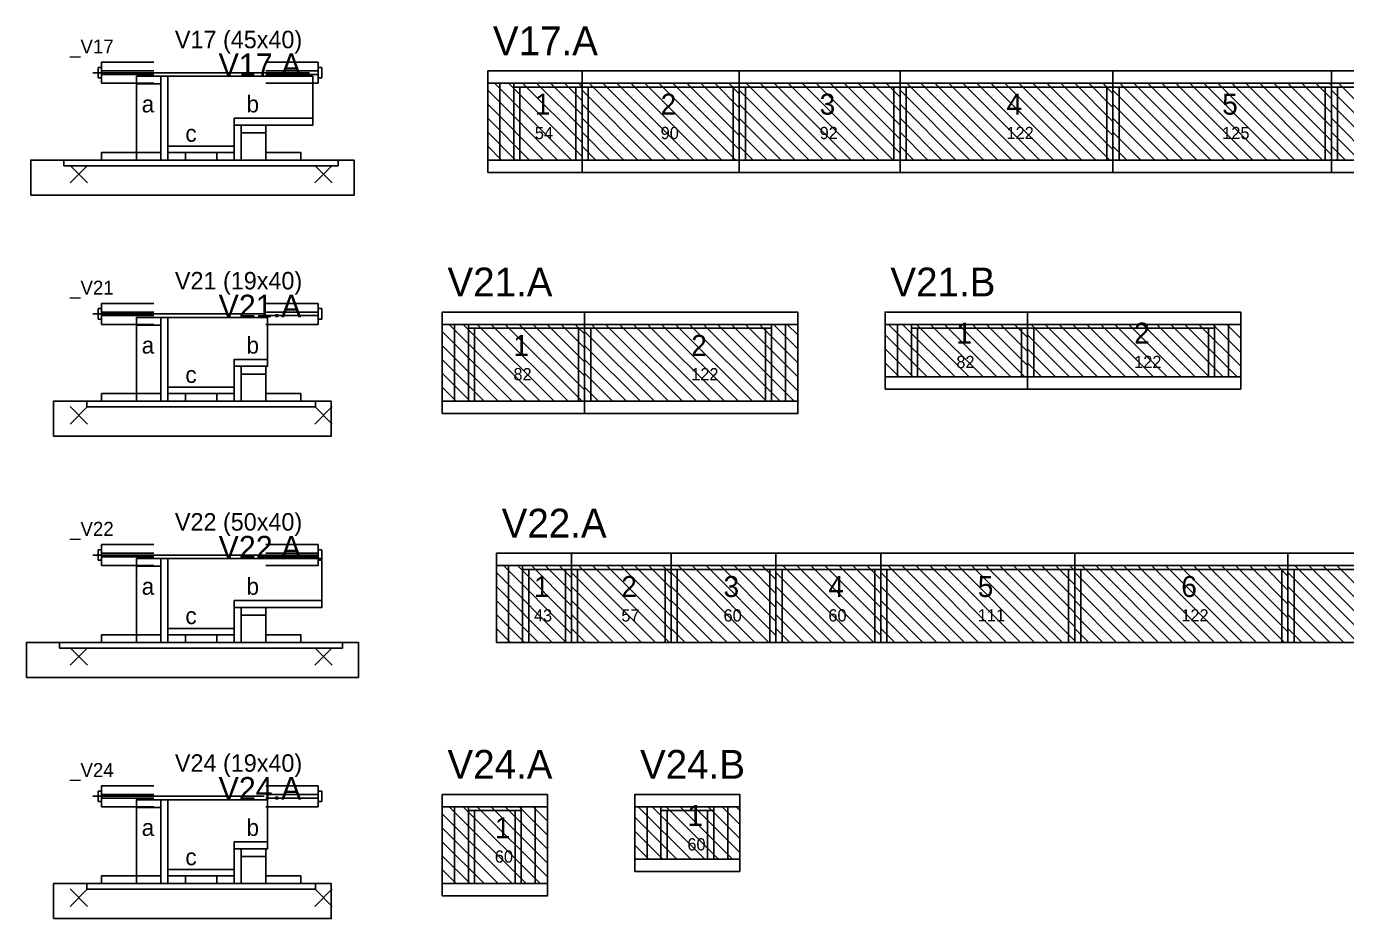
# Model space of a CAD drawing. Header units: metres. Extents: x -10 to 74425, y -2037 to 26.
# Drawn here: x 46975 to 47730, y -2008 to -1498 of the extents above; entities that cross this region are included whole.
import ezdxf

# ---------------------------------------------------------------- set-up
doc = ezdxf.new("R2010")
doc.units = ezdxf.units.M
doc.layers.add('LABELS', color=3, linetype='Continuous')
doc.layers.add('VIGAS', color=7, linetype='Continuous')

msp = doc.modelspace()

# ---------------------------------------------------------------- linework, layer by layer
at = {"layer": 'VIGAS'}
for p, q in [((47017.6, -1518), (47047.6, -1518)), ((47017.6, -1518), (47017.6, -1530)), ((47111.6, -1518), (47141.6, -1518)), ((47141.6, -1518), (47141.6, -1530)), ((47012.6, -1524), (47136.6, -1524)), ((47015.6, -1521), (47015.6, -1527)), ((47017.6, -1521), (47015.6, -1521)), ((47017.6, -1523), (47047.6, -1523)), ((47017.6, -1525), (47047.6, -1525)), ((47111.6, -1523), (47141.6, -1523)), ((47111.6, -1525), (47141.6, -1525)), ((47141.6, -1521), (47143.6, -1521)), ((47143.6, -1521), (47143.6, -1527)), ((47017.6, -1527), (47015.6, -1527)), ((47017.6, -1530), (47047.6, -1530)), ((47111.6, -1530), (47141.6, -1530)), ((47141.6, -1527), (47143.6, -1527)), ((47238.6, -1530), (47292.6, -1530)), ((47238.6, -1574), (47238.6, -1530)), ((47286.6, -1574), (47242.6, -1530)), ((47245.6, -1574), (47245.6, -1530)), ((47292.6, -1572), (47250.6, -1530)), ((47253.6, -1574), (47253.6, -1530)), ((47253.6, -1532.2), (47292.6, -1532.2)), ((47257.1, -1574), (47257.1, -1532.2)), ((47292.6, -1564), (47258.6, -1530)), ((47292.6, -1556), (47266.6, -1530)), ((47292.6, -1548), (47274.6, -1530)), ((47292.6, -1540), (47282.6, -1530)), ((47289.1, -1574), (47289.1, -1532.2)), ((47292.6, -1532), (47290.6, -1530)), ((47292.6, -1574), (47292.6, -1530)), ((47292.6, -1574), (47292.6, -1530)), ((47292.6, -1530), (47382.6, -1530)), ((47292.6, -1574), (47292.6, -1530)), ((47292.6, -1574), (47292.6, -1530)), ((47292.6, -1574), (47292.6, -1530)), ((47292.6, -1532.2), (47382.6, -1532.2)), ((47296.1, -1574), (47296.1, -1532.2)), ((47340.6, -1574), (47296.6, -1530)), ((47348.6, -1574), (47304.6, -1530)), ((47356.6, -1574), (47312.6, -1530)), ((47364.6, -1574), (47320.6, -1530)), ((47372.6, -1574), (47328.6, -1530)), ((47380.6, -1574), (47336.6, -1530)), ((47382.6, -1568), (47344.6, -1530)), ((47382.6, -1560), (47352.6, -1530)), ((47382.6, -1552), (47360.6, -1530)), ((47382.6, -1544), (47368.6, -1530)), ((47382.6, -1536), (47376.6, -1530)), ((47379.1, -1574), (47379.1, -1532.2)), ((47382.6, -1574), (47382.6, -1530)), ((47382.6, -1574), (47382.6, -1530)), ((47382.6, -1530), (47474.6, -1530)), ((47382.6, -1574), (47382.6, -1530)), ((47382.6, -1574), (47382.6, -1530)), ((47382.6, -1574), (47382.6, -1530)), ((47382.6, -1532.2), (47474.6, -1532.2)), ((47386.1, -1574), (47386.1, -1532.2)), ((47430.6, -1574), (47386.6, -1530)), ((47438.6, -1574), (47394.6, -1530)), ((47446.6, -1574), (47402.6, -1530)), ((47454.6, -1574), (47410.6, -1530)), ((47462.6, -1574), (47418.6, -1530)), ((47470.6, -1574), (47426.6, -1530)), ((47474.6, -1570), (47434.6, -1530)), ((47474.6, -1562), (47442.6, -1530)), ((47474.6, -1554), (47450.6, -1530)), ((47474.6, -1546), (47458.6, -1530)), ((47474.6, -1538), (47466.6, -1530)), ((47471.1, -1574), (47471.1, -1532.2)), ((47474.6, -1574), (47474.6, -1530)), ((47474.6, -1574), (47474.6, -1530)), ((47474.6, -1530), (47596.5, -1530)), ((47474.6, -1574), (47474.6, -1530)), ((47474.6, -1574), (47474.6, -1530)), ((47474.6, -1574), (47474.6, -1530)), ((47474.6, -1530), (47474.6, -1530)), ((47474.6, -1532.2), (47596.5, -1532.2)), ((47478.1, -1574), (47478.1, -1532.2)), ((47522.6, -1574), (47478.6, -1530)), ((47530.6, -1574), (47486.6, -1530)), ((47538.6, -1574), (47494.6, -1530)), ((47546.6, -1574), (47502.6, -1530)), ((47554.6, -1574), (47510.6, -1530)), ((47562.6, -1574), (47518.6, -1530)), ((47570.6, -1574), (47526.6, -1530)), ((47578.6, -1574), (47534.6, -1530)), ((47586.6, -1574), (47542.6, -1530)), ((47594.6, -1574), (47550.6, -1530)), ((47596.5, -1567.9), (47558.6, -1530)), ((47596.5, -1559.9), (47566.6, -1530)), ((47596.5, -1551.9), (47574.6, -1530)), ((47596.5, -1543.9), (47582.6, -1530)), ((47596.5, -1535.9), (47590.6, -1530)), ((47593, -1574), (47593, -1532.2)), ((47596.5, -1574), (47596.5, -1530)), ((47596.5, -1574), (47596.5, -1530)), ((47596.5, -1530), (47721.5, -1530)), ((47596.5, -1574), (47596.5, -1530)), ((47596.5, -1574), (47596.5, -1530)), ((47596.5, -1574), (47596.5, -1530)), ((47596.5, -1532.2), (47721.5, -1532.2)), ((47600, -1574), (47600, -1532.2)), ((47644.5, -1574), (47600.5, -1530)), ((47652.5, -1574), (47608.5, -1530)), ((47660.5, -1574), (47616.5, -1530)), ((47668.5, -1574), (47624.5, -1530)), ((47676.5, -1574), (47632.5, -1530)), ((47684.5, -1574), (47640.5, -1530)), ((47692.5, -1574), (47648.5, -1530)), ((47700.5, -1574), (47656.5, -1530)), ((47708.5, -1574), (47664.5, -1530)), ((47716.5, -1574), (47672.5, -1530)), ((47721.5, -1571), (47680.5, -1530)), ((47721.5, -1563), (47688.5, -1530)), ((47721.5, -1555), (47696.5, -1530)), ((47721.5, -1547), (47704.5, -1530)), ((47721.5, -1539), (47712.5, -1530)), ((47718, -1574), (47718, -1532.2)), ((47721.5, -1531), (47720.5, -1530)), ((47721.5, -1574), (47721.5, -1530)), ((47721.5, -1574), (47721.5, -1530)), ((47721.5, -1530), (47894.5, -1530)), ((47721.5, -1574), (47721.5, -1530)), ((47721.5, -1574), (47721.5, -1530)), ((47721.5, -1574), (47721.5, -1530)), ((47721.5, -1532.2), (47879.5, -1532.2)), ((47725, -1574), (47725, -1532.2)), ((47769.5, -1574), (47725.5, -1530)), ((47278.6, -1574), (47238.6, -1534)), ((47332.6, -1574), (47292.6, -1534)), ((47422.6, -1574), (47382.6, -1534)), ((47514.6, -1574), (47474.6, -1534)), ((47636.5, -1574), (47596.5, -1534)), ((47761.5, -1574), (47721.5, -1534)), ((47270.6, -1574), (47238.6, -1542)), ((47324.6, -1574), (47292.6, -1542)), ((47414.6, -1574), (47382.6, -1542)), ((47506.6, -1574), (47474.6, -1542)), ((47628.5, -1574), (47596.5, -1542)), ((47753.5, -1574), (47721.5, -1542)), ((47262.6, -1574), (47238.6, -1550)), ((47316.6, -1574), (47292.6, -1550)), ((47406.6, -1574), (47382.6, -1550)), ((47498.6, -1574), (47474.6, -1550)), ((47620.5, -1574), (47596.5, -1550)), ((47745.5, -1574), (47721.5, -1550)), ((47254.6, -1574), (47238.6, -1558)), ((47308.6, -1574), (47292.6, -1558)), ((47398.6, -1574), (47382.6, -1558)), ((47490.6, -1574), (47474.6, -1558)), ((47612.5, -1574), (47596.5, -1558)), ((47737.5, -1574), (47721.5, -1558)), ((47246.6, -1574), (47238.6, -1566)), ((47300.6, -1574), (47292.6, -1566)), ((47390.6, -1574), (47382.6, -1566)), ((47482.6, -1574), (47474.6, -1566)), ((47604.5, -1574), (47596.5, -1566)), ((47729.5, -1574), (47721.5, -1566)), ((46999.6, -1587), (47009.6, -1577)), ((46999.6, -1577), (47009.6, -1587)), ((47139.6, -1587), (47149.6, -1577)), ((47139.6, -1577), (47149.6, -1587)), ((47238.6, -1574), (47292.6, -1574)), ((47238.6, -1574), (47238.6, -1574)), ((47253.6, -1574), (47257.1, -1574)), ((47289.1, -1574), (47292.6, -1574)), ((47292.6, -1574), (47382.6, -1574)), ((47292.6, -1574), (47296.1, -1574)), ((47292.6, -1574), (47292.6, -1574)), ((47379.1, -1574), (47382.6, -1574)), ((47382.6, -1574), (47474.6, -1574)), ((47382.6, -1574), (47386.1, -1574)), ((47382.6, -1574), (47382.6, -1574)), ((47471.1, -1574), (47474.6, -1574)), ((47474.6, -1574), (47596.5, -1574)), ((47474.6, -1574), (47478.1, -1574)), ((47474.6, -1574), (47474.6, -1574)), ((47593, -1574), (47596.5, -1574)), ((47596.5, -1574), (47721.5, -1574)), ((47596.5, -1574), (47600, -1574)), ((47596.5, -1574), (47596.5, -1574)), ((47718, -1574), (47721.5, -1574)), ((47721.5, -1574), (47894.5, -1574)), ((47721.5, -1574), (47725, -1574)), ((47721.5, -1574), (47721.5, -1574)), ((47012.6, -1662), (47110.6, -1662)), ((47015.6, -1659), (47015.6, -1665)), ((47017.6, -1659), (47015.6, -1659)), ((47017.6, -1656), (47047.6, -1656)), ((47017.6, -1656), (47017.6, -1668)), ((47017.6, -1661), (47047.6, -1661)), ((47111.6, -1656), (47141.6, -1656)), ((47111.6, -1661), (47141.6, -1661)), ((47141.6, -1656), (47141.6, -1668)), ((47141.6, -1659), (47143.6, -1659)), ((47143.6, -1659), (47143.6, -1665)), ((47017.6, -1665), (47015.6, -1665)), ((47017.6, -1663), (47047.6, -1663)), ((47017.6, -1668), (47047.6, -1668)), ((47111.6, -1663), (47141.6, -1663)), ((47111.6, -1668), (47141.6, -1668)), ((47141.6, -1665), (47143.6, -1665)), ((47212.6, -1668), (47294.1, -1668)), ((47212.6, -1712), (47212.6, -1668)), ((47260.6, -1712), (47216.6, -1668)), ((47219.6, -1712), (47219.6, -1668)), ((47268.6, -1712), (47224.6, -1668)), ((47227.6, -1712), (47227.6, -1668)), ((47276.6, -1712), (47232.6, -1668)), ((47284.6, -1712), (47240.6, -1668)), ((47292.6, -1712), (47248.6, -1668)), ((47294.1, -1705.5), (47256.6, -1668)), ((47294.1, -1697.5), (47264.6, -1668)), ((47294.1, -1689.5), (47272.6, -1668)), ((47294.1, -1681.5), (47280.6, -1668)), ((47294.1, -1673.5), (47288.6, -1668)), ((47294.1, -1712), (47294.1, -1668)), ((47294.1, -1712), (47294.1, -1668)), ((47294.1, -1668), (47416.1, -1668)), ((47294.1, -1712), (47294.1, -1668)), ((47294.1, -1712), (47294.1, -1668)), ((47294.1, -1712), (47294.1, -1668)), ((47342.1, -1712), (47298.1, -1668)), ((47350.1, -1712), (47306.1, -1668)), ((47358.1, -1712), (47314.1, -1668)), ((47366.1, -1712), (47322.1, -1668)), ((47374.1, -1712), (47330.1, -1668)), ((47382.1, -1712), (47338.1, -1668)), ((47390.1, -1712), (47346.1, -1668)), ((47398.1, -1712), (47354.1, -1668)), ((47406.1, -1712), (47362.1, -1668)), ((47414.1, -1712), (47370.1, -1668)), ((47416.1, -1706), (47378.1, -1668)), ((47416.1, -1698), (47386.1, -1668)), ((47416.1, -1690), (47394.1, -1668)), ((47401.1, -1712), (47401.1, -1668)), ((47416.1, -1682), (47402.1, -1668)), ((47409.1, -1712), (47409.1, -1668)), ((47416.1, -1674), (47410.1, -1668)), ((47416.1, -1712), (47416.1, -1668)), ((47466.1, -1668), (47547.6, -1668)), ((47466.1, -1698), (47466.1, -1668)), ((47498.1, -1698), (47468.1, -1668)), ((47473.1, -1698), (47473.1, -1668)), ((47506.1, -1698), (47476.1, -1668)), ((47481.1, -1698), (47481.1, -1668)), ((47514.1, -1698), (47484.1, -1668)), ((47522.1, -1698), (47492.1, -1668)), ((47530.1, -1698), (47500.1, -1668)), ((47538.1, -1698), (47508.1, -1668)), ((47546.1, -1698), (47516.1, -1668)), ((47547.6, -1691.5), (47524.1, -1668)), ((47547.6, -1683.5), (47532.1, -1668)), ((47547.6, -1675.5), (47540.1, -1668)), ((47547.6, -1698), (47547.6, -1668)), ((47547.6, -1698), (47547.6, -1668)), ((47547.6, -1668), (47669.6, -1668)), ((47547.6, -1698), (47547.6, -1668)), ((47547.6, -1698), (47547.6, -1668)), ((47547.6, -1698), (47547.6, -1668)), ((47579.6, -1698), (47549.6, -1668)), ((47587.6, -1698), (47557.6, -1668)), ((47595.6, -1698), (47565.6, -1668)), ((47603.6, -1698), (47573.6, -1668)), ((47611.6, -1698), (47581.6, -1668)), ((47619.6, -1698), (47589.6, -1668)), ((47627.6, -1698), (47597.6, -1668)), ((47635.6, -1698), (47605.6, -1668)), ((47643.6, -1698), (47613.6, -1668)), ((47651.6, -1698), (47621.6, -1668)), ((47659.6, -1698), (47629.6, -1668)), ((47667.6, -1698), (47637.6, -1668)), ((47669.6, -1692), (47645.6, -1668)), ((47669.6, -1684), (47653.6, -1668)), ((47654.6, -1698), (47654.6, -1668)), ((47669.6, -1676), (47661.6, -1668)), ((47662.6, -1698), (47662.6, -1668)), ((47669.6, -1698), (47669.6, -1668)), ((47669.6, -1668), (47669.6, -1668)), ((47252.6, -1712), (47212.6, -1672)), ((47227.6, -1670.2), (47294.1, -1670.2)), ((47231.1, -1712), (47231.1, -1670.2)), ((47290.6, -1712), (47290.6, -1670.2)), ((47294.1, -1670.2), (47401.1, -1670.2)), ((47334.1, -1712), (47294.1, -1672)), ((47297.6, -1712), (47297.6, -1670.2)), ((47397.6, -1712), (47397.6, -1670.2)), ((47490.1, -1698), (47466.1, -1674)), ((47481.1, -1670.2), (47547.6, -1670.2)), ((47484.6, -1698), (47484.6, -1670.2)), ((47544.1, -1698), (47544.1, -1670.2)), ((47547.6, -1670.2), (47654.6, -1670.2)), ((47571.6, -1698), (47547.6, -1674)), ((47551.1, -1698), (47551.1, -1670.2)), ((47651.1, -1698), (47651.1, -1670.2)), ((47244.6, -1712), (47212.6, -1680)), ((47326.1, -1712), (47294.1, -1680)), ((47482.1, -1698), (47466.1, -1682)), ((47563.6, -1698), (47547.6, -1682)), ((47236.6, -1712), (47212.6, -1688)), ((47318.1, -1712), (47294.1, -1688)), ((47474.1, -1698), (47466.1, -1690)), ((47555.6, -1698), (47547.6, -1690)), ((47228.6, -1712), (47212.6, -1696)), ((47310.1, -1712), (47294.1, -1696)), ((47466.1, -1698), (47547.6, -1698)), ((47466.1, -1698), (47466.1, -1698)), ((47481.1, -1698), (47484.6, -1698)), ((47544.1, -1698), (47547.6, -1698)), ((47547.6, -1698), (47669.6, -1698)), ((47547.6, -1698), (47551.1, -1698)), ((47547.6, -1698), (47547.6, -1698)), ((47651.1, -1698), (47654.6, -1698)), ((47220.6, -1712), (47212.6, -1704)), ((47302.1, -1712), (47294.1, -1704)), ((46999.6, -1725), (47009.6, -1715)), ((46999.6, -1715), (47009.6, -1725)), ((47139.6, -1725), (47149.6, -1715)), ((47139.6, -1715), (47149.6, -1725)), ((47212.6, -1712), (47294.1, -1712)), ((47212.6, -1712), (47212.6, -1712)), ((47227.6, -1712), (47231.1, -1712)), ((47290.6, -1712), (47294.1, -1712)), ((47294.1, -1712), (47416.1, -1712)), ((47294.1, -1712), (47297.6, -1712)), ((47294.1, -1712), (47294.1, -1712)), ((47397.6, -1712), (47401.1, -1712)), ((47015.6, -1797), (47015.6, -1803)), ((47017.6, -1797), (47015.6, -1797)), ((47017.6, -1794), (47047.6, -1794)), ((47017.6, -1794), (47017.6, -1806)), ((47111.6, -1794), (47141.6, -1794)), ((47141.6, -1794), (47141.6, -1806)), ((47141.6, -1797), (47143.6, -1797)), ((47143.6, -1797), (47143.6, -1803)), ((47012.6, -1800), (47141.6, -1800)), ((47017.6, -1803), (47015.6, -1803)), ((47017.6, -1799), (47047.6, -1799)), ((47017.6, -1801), (47047.6, -1801)), ((47111.6, -1799), (47141.6, -1799)), ((47111.6, -1801), (47141.6, -1801)), ((47141.6, -1803), (47143.6, -1803)), ((47017.6, -1806), (47047.6, -1806)), ((47111.6, -1806), (47141.6, -1806)), ((47243.6, -1806), (47286.6, -1806)), ((47243.6, -1850), (47243.6, -1806)), ((47283.6, -1850), (47243.6, -1810)), ((47286.6, -1845), (47247.6, -1806)), ((47250.6, -1850), (47250.6, -1806)), ((47286.6, -1837), (47255.6, -1806)), ((47258.6, -1850), (47258.6, -1806)), ((47258.6, -1808.2), (47286.6, -1808.2)), ((47262.1, -1850), (47262.1, -1808.2)), ((47286.6, -1829), (47263.6, -1806)), ((47286.6, -1821), (47271.6, -1806)), ((47286.6, -1813), (47279.6, -1806)), ((47283.1, -1850), (47283.1, -1808.2)), ((47286.6, -1850), (47286.6, -1806)), ((47286.6, -1850), (47286.6, -1806)), ((47286.6, -1806), (47343.6, -1806)), ((47286.6, -1850), (47286.6, -1806)), ((47286.6, -1850), (47286.6, -1806)), ((47286.6, -1850), (47286.6, -1806)), ((47286.6, -1808.2), (47343.6, -1808.2)), ((47326.6, -1850), (47286.6, -1810)), ((47290.1, -1850), (47290.1, -1808.2)), ((47334.6, -1850), (47290.6, -1806)), ((47342.6, -1850), (47298.6, -1806)), ((47343.6, -1843), (47306.6, -1806)), ((47343.6, -1835), (47314.6, -1806)), ((47343.6, -1827), (47322.6, -1806)), ((47343.6, -1819), (47330.6, -1806)), ((47343.6, -1811), (47338.6, -1806)), ((47340.1, -1850), (47340.1, -1808.2)), ((47343.6, -1850), (47343.6, -1806)), ((47343.6, -1850), (47343.6, -1806)), ((47343.6, -1806), (47403.6, -1806)), ((47343.6, -1850), (47343.6, -1806)), ((47343.6, -1850), (47343.6, -1806)), ((47343.6, -1850), (47343.6, -1806)), ((47343.6, -1808.2), (47403.6, -1808.2)), ((47383.6, -1850), (47343.6, -1810)), ((47347.1, -1850), (47347.1, -1808.2)), ((47391.6, -1850), (47347.6, -1806)), ((47399.6, -1850), (47355.6, -1806)), ((47403.6, -1846), (47363.6, -1806)), ((47403.6, -1838), (47371.6, -1806)), ((47403.6, -1830), (47379.6, -1806)), ((47403.6, -1822), (47387.6, -1806)), ((47403.6, -1814), (47395.6, -1806)), ((47400.1, -1850), (47400.1, -1808.2)), ((47403.6, -1850), (47403.6, -1806)), ((47403.6, -1850), (47403.6, -1806)), ((47403.6, -1806), (47463.6, -1806)), ((47403.6, -1850), (47403.6, -1806)), ((47403.6, -1850), (47403.6, -1806)), ((47403.6, -1850), (47403.6, -1806)), ((47403.6, -1806), (47403.6, -1806)), ((47403.6, -1808.2), (47463.6, -1808.2)), ((47443.6, -1850), (47403.6, -1810)), ((47407.1, -1850), (47407.1, -1808.2)), ((47451.6, -1850), (47407.6, -1806)), ((47459.6, -1850), (47415.6, -1806)), ((47463.6, -1846), (47423.6, -1806)), ((47463.6, -1838), (47431.6, -1806)), ((47463.6, -1830), (47439.6, -1806)), ((47463.6, -1822), (47447.6, -1806)), ((47463.6, -1814), (47455.6, -1806)), ((47460.1, -1850), (47460.1, -1808.2)), ((47463.6, -1850), (47463.6, -1806)), ((47463.6, -1850), (47463.6, -1806)), ((47463.6, -1806), (47574.6, -1806)), ((47463.6, -1850), (47463.6, -1806)), ((47463.6, -1850), (47463.6, -1806)), ((47463.6, -1850), (47463.6, -1806)), ((47463.6, -1806), (47463.6, -1806)), ((47463.6, -1808.2), (47574.6, -1808.2)), ((47503.6, -1850), (47463.6, -1810)), ((47467.1, -1850), (47467.1, -1808.2)), ((47511.6, -1850), (47467.6, -1806)), ((47519.6, -1850), (47475.6, -1806)), ((47527.6, -1850), (47483.6, -1806)), ((47535.6, -1850), (47491.6, -1806)), ((47543.6, -1850), (47499.6, -1806)), ((47551.6, -1850), (47507.6, -1806)), ((47559.6, -1850), (47515.6, -1806)), ((47567.6, -1850), (47523.6, -1806)), ((47574.6, -1849), (47531.6, -1806)), ((47574.6, -1841), (47539.6, -1806)), ((47574.6, -1833), (47547.6, -1806)), ((47574.6, -1825), (47555.6, -1806)), ((47574.6, -1817), (47563.6, -1806)), ((47571.1, -1850), (47571.1, -1808.2)), ((47574.6, -1809), (47571.6, -1806)), ((47574.6, -1850), (47574.6, -1806)), ((47574.6, -1850), (47574.6, -1806)), ((47574.6, -1806), (47696.6, -1806)), ((47574.6, -1850), (47574.6, -1806)), ((47574.6, -1850), (47574.6, -1806)), ((47574.6, -1850), (47574.6, -1806)), ((47574.6, -1808.2), (47696.6, -1808.2)), ((47614.6, -1850), (47574.6, -1810)), ((47578.1, -1850), (47578.1, -1808.2)), ((47622.6, -1850), (47578.6, -1806)), ((47630.6, -1850), (47586.6, -1806)), ((47638.6, -1850), (47594.6, -1806)), ((47646.6, -1850), (47602.6, -1806)), ((47654.6, -1850), (47610.6, -1806)), ((47662.6, -1850), (47618.6, -1806)), ((47670.6, -1850), (47626.6, -1806)), ((47678.6, -1850), (47634.6, -1806)), ((47686.6, -1850), (47642.6, -1806)), ((47694.6, -1850), (47650.6, -1806)), ((47696.6, -1844), (47658.6, -1806)), ((47696.6, -1836), (47666.6, -1806)), ((47696.6, -1828), (47674.6, -1806)), ((47696.6, -1820), (47682.6, -1806)), ((47696.6, -1812), (47690.6, -1806)), ((47693.1, -1850), (47693.1, -1808.2)), ((47696.6, -1850), (47696.6, -1806)), ((47696.6, -1850), (47696.6, -1806)), ((47696.6, -1806), (47818.9, -1806)), ((47696.6, -1850), (47696.6, -1806)), ((47696.6, -1850), (47696.6, -1806)), ((47696.6, -1850), (47696.6, -1806)), ((47696.6, -1808.2), (47818.9, -1808.2)), ((47736.6, -1850), (47696.6, -1810)), ((47700.1, -1850), (47700.1, -1808.2)), ((47744.6, -1850), (47700.6, -1806)), ((47752.6, -1850), (47708.6, -1806)), ((47760.6, -1850), (47716.6, -1806)), ((47768.6, -1850), (47724.6, -1806)), ((47275.6, -1850), (47243.6, -1818)), ((47318.6, -1850), (47286.6, -1818)), ((47375.6, -1850), (47343.6, -1818)), ((47435.6, -1850), (47403.6, -1818)), ((47495.6, -1850), (47463.6, -1818)), ((47606.6, -1850), (47574.6, -1818)), ((47728.6, -1850), (47696.6, -1818)), ((47267.6, -1850), (47243.6, -1826)), ((47310.6, -1850), (47286.6, -1826)), ((47367.6, -1850), (47343.6, -1826)), ((47427.6, -1850), (47403.6, -1826)), ((47487.6, -1850), (47463.6, -1826)), ((47598.6, -1850), (47574.6, -1826)), ((47720.6, -1850), (47696.6, -1826)), ((47259.6, -1850), (47243.6, -1834)), ((47302.6, -1850), (47286.6, -1834)), ((47359.6, -1850), (47343.6, -1834)), ((47419.6, -1850), (47403.6, -1834)), ((47479.6, -1850), (47463.6, -1834)), ((47590.6, -1850), (47574.6, -1834)), ((47712.6, -1850), (47696.6, -1834)), ((47251.6, -1850), (47243.6, -1842)), ((47294.6, -1850), (47286.6, -1842)), ((47351.6, -1850), (47343.6, -1842)), ((47411.6, -1850), (47403.6, -1842)), ((47471.6, -1850), (47463.6, -1842)), ((47582.6, -1850), (47574.6, -1842)), ((47704.6, -1850), (47696.6, -1842)), ((47243.6, -1850), (47286.6, -1850)), ((47243.6, -1850), (47243.6, -1850)), ((47258.6, -1850), (47262.1, -1850)), ((47283.1, -1850), (47286.6, -1850)), ((47286.6, -1850), (47343.6, -1850)), ((47286.6, -1850), (47290.1, -1850)), ((47286.6, -1850), (47286.6, -1850)), ((47340.1, -1850), (47343.6, -1850)), ((47343.6, -1850), (47403.6, -1850)), ((47343.6, -1850), (47347.1, -1850)), ((47343.6, -1850), (47343.6, -1850)), ((47400.1, -1850), (47403.6, -1850)), ((47403.6, -1850), (47463.6, -1850)), ((47403.6, -1850), (47407.1, -1850)), ((47403.6, -1850), (47403.6, -1850)), ((47460.1, -1850), (47463.6, -1850)), ((47463.6, -1850), (47574.6, -1850)), ((47463.6, -1850), (47467.1, -1850)), ((47463.6, -1850), (47463.6, -1850)), ((47571.1, -1850), (47574.6, -1850)), ((47574.6, -1850), (47696.6, -1850)), ((47574.6, -1850), (47578.1, -1850)), ((47574.6, -1850), (47574.6, -1850)), ((47693.1, -1850), (47696.6, -1850)), ((47696.6, -1850), (47818.9, -1850)), ((47696.6, -1850), (47700.1, -1850)), ((47696.6, -1850), (47696.6, -1850)), ((46999.6, -1863), (47009.6, -1853)), ((46999.6, -1853), (47009.6, -1863)), ((47139.6, -1863), (47149.6, -1853)), ((47139.6, -1853), (47149.6, -1863)), ((47017.6, -1932), (47047.6, -1932)), ((47017.6, -1932), (47017.6, -1944)), ((47111.6, -1932), (47141.6, -1932)), ((47141.6, -1932), (47141.6, -1944)), ((47012.6, -1938), (47110.6, -1938)), ((47015.6, -1935), (47015.6, -1941)), ((47017.6, -1935), (47015.6, -1935)), ((47017.6, -1941), (47015.6, -1941)), ((47017.6, -1937), (47047.6, -1937)), ((47017.6, -1939), (47047.6, -1939)), ((47111.6, -1937), (47141.6, -1937)), ((47111.6, -1939), (47141.6, -1939)), ((47141.6, -1935), (47143.6, -1935)), ((47141.6, -1941), (47143.6, -1941)), ((47143.6, -1935), (47143.6, -1941)), ((47017.6, -1944), (47047.6, -1944)), ((47111.6, -1944), (47141.6, -1944)), ((47212.6, -1944), (47272.8, -1944)), ((47212.6, -1988), (47212.6, -1944)), ((47252.6, -1988), (47212.6, -1948)), ((47260.6, -1988), (47216.6, -1944)), ((47219.6, -1988), (47219.6, -1944)), ((47268.6, -1988), (47224.6, -1944)), ((47227.6, -1988), (47227.6, -1944)), ((47227.6, -1946.2), (47257.8, -1946.2)), ((47231.1, -1988), (47231.1, -1946.2)), ((47272.8, -1984.2), (47232.6, -1944)), ((47272.8, -1976.2), (47240.6, -1944)), ((47272.8, -1968.2), (47248.6, -1944)), ((47254.3, -1988), (47254.3, -1946.2)), ((47272.8, -1960.2), (47256.6, -1944)), ((47257.8, -1988), (47257.8, -1944)), ((47272.8, -1952.2), (47264.6, -1944)), ((47265.8, -1988), (47265.8, -1944)), ((47272.8, -1944.2), (47272.6, -1944)), ((47272.8, -1988), (47272.8, -1944)), ((47322.8, -1944), (47383, -1944)), ((47322.8, -1974), (47322.8, -1944)), ((47354.8, -1974), (47324.8, -1944)), ((47329.8, -1974), (47329.8, -1944)), ((47362.8, -1974), (47332.8, -1944)), ((47337.8, -1974), (47337.8, -1944)), ((47337.8, -1946.2), (47368, -1946.2)), ((47370.8, -1974), (47340.8, -1944)), ((47341.3, -1974), (47341.3, -1946.2)), ((47378.8, -1974), (47348.8, -1944)), ((47383, -1970.2), (47356.8, -1944)), ((47364.5, -1974), (47364.5, -1946.2)), ((47383, -1962.2), (47364.8, -1944)), ((47368, -1974), (47368, -1944)), ((47383, -1954.2), (47372.8, -1944)), ((47376, -1974), (47376, -1944)), ((47383, -1946.2), (47380.8, -1944)), ((47383, -1974), (47383, -1944)), ((47244.6, -1988), (47212.6, -1956)), ((47346.8, -1974), (47322.8, -1950)), ((47236.6, -1988), (47212.6, -1964)), ((47338.8, -1974), (47322.8, -1958)), ((47228.6, -1988), (47212.6, -1972)), ((47330.8, -1974), (47322.8, -1966)), ((47322.8, -1974), (47383, -1974)), ((47322.8, -1974), (47322.8, -1974)), ((47337.8, -1974), (47341.3, -1974)), ((47364.5, -1974), (47368, -1974)), ((47220.6, -1988), (47212.6, -1980)), ((46999.6, -2001), (47009.6, -1991)), ((46999.6, -1991), (47009.6, -2001)), ((47139.6, -2001), (47149.6, -1991)), ((47139.6, -1991), (47149.6, -2001)), ((47212.6, -1988), (47272.8, -1988)), ((47212.6, -1988), (47212.6, -1988)), ((47227.6, -1988), (47231.1, -1988)), ((47254.3, -1988), (47257.8, -1988))]:
    msp.add_line(p, q, dxfattribs=at)
for points in [[(47037.6, -1574), (47051.6, -1574), (47051.6, -1526), (47037.6, -1526)], [(47037.6, -1530.4), (47051.6, -1530.4), (47051.6, -1526), (47037.6, -1526)], [(47051.6, -1574), (47055.6, -1574), (47055.6, -1526), (47051.6, -1526)], [(47055.6, -1566), (47055.6, -1526), (47138.6, -1526), (47138.6, -1550), (47093.6, -1550), (47093.6, -1566)], [(47238.6, -1530), (47292.6, -1530), (47292.6, -1523), (47238.6, -1523)], [(47292.6, -1530), (47382.6, -1530), (47382.6, -1523), (47292.6, -1523)], [(47382.6, -1530), (47474.6, -1530), (47474.6, -1523), (47382.6, -1523)], [(47474.6, -1530), (47596.5, -1530), (47596.5, -1523), (47474.6, -1523)], [(47596.5, -1530), (47721.5, -1530), (47721.5, -1523), (47596.5, -1523)], [(47721.5, -1530), (47894.5, -1530), (47894.5, -1523), (47721.5, -1523)], [(47093.6, -1554), (47138.6, -1554), (47138.6, -1550), (47093.6, -1550)], [(47093.6, -1574), (47097.6, -1574), (47097.6, -1554), (47093.6, -1554)], [(47097.6, -1574), (47111.6, -1574), (47111.6, -1554), (47097.6, -1554)], [(47097.6, -1558.4), (47111.6, -1558.4), (47111.6, -1554), (47097.6, -1554)], [(47017.6, -1574), (47037.6, -1574), (47037.6, -1569.6), (47017.6, -1569.6)], [(47037.6, -1574), (47051.6, -1574), (47051.6, -1569.6), (47037.6, -1569.6)], [(47055.6, -1569.6), (47093.6, -1569.6), (47093.6, -1566), (47055.6, -1566)], [(47055.6, -1574), (47065.6, -1574), (47065.6, -1569.6), (47055.6, -1569.6)], [(47083.6, -1574), (47093.6, -1574), (47093.6, -1569.6), (47083.6, -1569.6)], [(47111.6, -1574), (47131.6, -1574), (47131.6, -1569.6), (47111.6, -1569.6)], [(46977.1, -1594), (47162.1, -1594), (47162.1, -1574), (46977.1, -1574)], [(46996.1, -1577.2), (47153.1, -1577.2), (47153.1, -1574), (46996.1, -1574)], [(47238.6, -1581), (47292.6, -1581), (47292.6, -1574), (47238.6, -1574)], [(47292.6, -1581), (47382.6, -1581), (47382.6, -1574), (47292.6, -1574)], [(47382.6, -1581), (47474.6, -1581), (47474.6, -1574), (47382.6, -1574)], [(47474.6, -1581), (47596.5, -1581), (47596.5, -1574), (47474.6, -1574)], [(47596.5, -1581), (47721.5, -1581), (47721.5, -1574), (47596.5, -1574)], [(47721.5, -1581), (47894.5, -1581), (47894.5, -1574), (47721.5, -1574)], [(47212.6, -1668), (47294.1, -1668), (47294.1, -1661), (47212.6, -1661)], [(47294.1, -1668), (47416.1, -1668), (47416.1, -1661), (47294.1, -1661)], [(47466.1, -1668), (47547.6, -1668), (47547.6, -1661), (47466.1, -1661)], [(47547.6, -1668), (47669.6, -1668), (47669.6, -1661), (47547.6, -1661)], [(47037.6, -1712), (47051.6, -1712), (47051.6, -1664), (47037.6, -1664)], [(47037.6, -1668.4), (47051.6, -1668.4), (47051.6, -1664), (47037.6, -1664)], [(47051.6, -1712), (47055.6, -1712), (47055.6, -1664), (47051.6, -1664)], [(47055.6, -1704), (47055.6, -1664), (47112.6, -1664), (47112.6, -1688), (47093.6, -1688), (47093.6, -1704)], [(47093.6, -1692), (47112.6, -1692), (47112.6, -1688), (47093.6, -1688)], [(47093.6, -1712), (47097.6, -1712), (47097.6, -1692), (47093.6, -1692)], [(47097.6, -1712), (47111.6, -1712), (47111.6, -1692), (47097.6, -1692)], [(47097.6, -1696.4), (47111.6, -1696.4), (47111.6, -1692), (47097.6, -1692)], [(47466.1, -1705), (47547.6, -1705), (47547.6, -1698), (47466.1, -1698)], [(47547.6, -1705), (47669.6, -1705), (47669.6, -1698), (47547.6, -1698)], [(47017.6, -1712), (47037.6, -1712), (47037.6, -1707.6), (47017.6, -1707.6)], [(47037.6, -1712), (47051.6, -1712), (47051.6, -1707.6), (47037.6, -1707.6)], [(47055.6, -1707.6), (47093.6, -1707.6), (47093.6, -1704), (47055.6, -1704)], [(47055.6, -1712), (47065.6, -1712), (47065.6, -1707.6), (47055.6, -1707.6)], [(47083.6, -1712), (47093.6, -1712), (47093.6, -1707.6), (47083.6, -1707.6)], [(47111.6, -1712), (47131.6, -1712), (47131.6, -1707.6), (47111.6, -1707.6)], [(46990.1, -1732), (47149.1, -1732), (47149.1, -1712), (46990.1, -1712)], [(47009.1, -1715.2), (47140.1, -1715.2), (47140.1, -1712), (47009.1, -1712)], [(47212.6, -1719), (47294.1, -1719), (47294.1, -1712), (47212.6, -1712)], [(47294.1, -1719), (47416.1, -1719), (47416.1, -1712), (47294.1, -1712)], [(47037.6, -1850), (47051.6, -1850), (47051.6, -1802), (47037.6, -1802)], [(47037.6, -1806.4), (47051.6, -1806.4), (47051.6, -1802), (47037.6, -1802)], [(47051.6, -1850), (47055.6, -1850), (47055.6, -1802), (47051.6, -1802)], [(47055.6, -1842), (47055.6, -1802), (47143.6, -1802), (47143.6, -1826), (47093.6, -1826), (47093.6, -1842)], [(47243.6, -1806), (47286.6, -1806), (47286.6, -1799), (47243.6, -1799)], [(47286.6, -1806), (47343.6, -1806), (47343.6, -1799), (47286.6, -1799)], [(47343.6, -1806), (47403.6, -1806), (47403.6, -1799), (47343.6, -1799)], [(47403.6, -1806), (47463.6, -1806), (47463.6, -1799), (47403.6, -1799)], [(47463.6, -1806), (47574.6, -1806), (47574.6, -1799), (47463.6, -1799)], [(47574.6, -1806), (47696.6, -1806), (47696.6, -1799), (47574.6, -1799)], [(47696.6, -1806), (47818.9, -1806), (47818.9, -1799), (47696.6, -1799)], [(47093.6, -1830), (47143.6, -1830), (47143.6, -1826), (47093.6, -1826)], [(47093.6, -1850), (47097.6, -1850), (47097.6, -1830), (47093.6, -1830)], [(47097.6, -1850), (47111.6, -1850), (47111.6, -1830), (47097.6, -1830)], [(47097.6, -1834.4), (47111.6, -1834.4), (47111.6, -1830), (47097.6, -1830)], [(47055.6, -1845.6), (47093.6, -1845.6), (47093.6, -1842), (47055.6, -1842)], [(46974.6, -1870), (47164.6, -1870), (47164.6, -1850), (46974.6, -1850)], [(46993.6, -1853.2), (47155.6, -1853.2), (47155.6, -1850), (46993.6, -1850)], [(47017.6, -1850), (47037.6, -1850), (47037.6, -1845.6), (47017.6, -1845.6)], [(47037.6, -1850), (47051.6, -1850), (47051.6, -1845.6), (47037.6, -1845.6)], [(47055.6, -1850), (47065.6, -1850), (47065.6, -1845.6), (47055.6, -1845.6)], [(47083.6, -1850), (47093.6, -1850), (47093.6, -1845.6), (47083.6, -1845.6)], [(47111.6, -1850), (47131.6, -1850), (47131.6, -1845.6), (47111.6, -1845.6)], [(47037.6, -1988), (47051.6, -1988), (47051.6, -1940), (47037.6, -1940)], [(47037.6, -1944.4), (47051.6, -1944.4), (47051.6, -1940), (47037.6, -1940)], [(47051.6, -1988), (47055.6, -1988), (47055.6, -1940), (47051.6, -1940)], [(47055.6, -1980), (47055.6, -1940), (47112.6, -1940), (47112.6, -1964), (47093.6, -1964), (47093.6, -1980)], [(47212.6, -1944), (47272.8, -1944), (47272.8, -1937), (47212.6, -1937)], [(47322.8, -1944), (47383, -1944), (47383, -1937), (47322.8, -1937)], [(47093.6, -1968), (47112.6, -1968), (47112.6, -1964), (47093.6, -1964)], [(47093.6, -1988), (47097.6, -1988), (47097.6, -1968), (47093.6, -1968)], [(47097.6, -1988), (47111.6, -1988), (47111.6, -1968), (47097.6, -1968)], [(47097.6, -1972.4), (47111.6, -1972.4), (47111.6, -1968), (47097.6, -1968)], [(47322.8, -1981), (47383, -1981), (47383, -1974), (47322.8, -1974)], [(47017.6, -1988), (47037.6, -1988), (47037.6, -1983.6), (47017.6, -1983.6)], [(47037.6, -1988), (47051.6, -1988), (47051.6, -1983.6), (47037.6, -1983.6)], [(47055.6, -1983.6), (47093.6, -1983.6), (47093.6, -1980), (47055.6, -1980)], [(47055.6, -1988), (47065.6, -1988), (47065.6, -1983.6), (47055.6, -1983.6)], [(47083.6, -1988), (47093.6, -1988), (47093.6, -1983.6), (47083.6, -1983.6)], [(47111.6, -1988), (47131.6, -1988), (47131.6, -1983.6), (47111.6, -1983.6)], [(46990.1, -2008), (47149.1, -2008), (47149.1, -1988), (46990.1, -1988)], [(47009.1, -1991.2), (47140.1, -1991.2), (47140.1, -1988), (47009.1, -1988)], [(47212.6, -1995), (47272.8, -1995), (47272.8, -1988), (47212.6, -1988)]]:
    msp.add_lwpolyline(points, close=True, dxfattribs=at)

# ---------------------------------------------------------------- texts
at = {"layer": 'LABELS'}
for s, p in [('_V17', (46999.6, -1513)), ('_V21', (46999.6, -1651)), ('_V22', (46999.6, -1789)), ('_V24', (46999.6, -1927))]:
    msp.add_text(s, height=8, dxfattribs=at).set_placement(p)
at = {"layer": 'VIGAS'}
for s, height, p in [('V17 (45x40)', 10, (47059.6, -1510)), ('V17.A', 16.5, (47241.6, -1514)), ('V17.A', 13, (47084.6, -1526)), ('a', 9.6, (47040.6, -1546.7)), ('b', 9.6, (47100.6, -1546.7)), ('1', 12, (47265.6, -1548)), ('2', 12, (47337.6, -1548)), ('3', 12, (47428.6, -1548)), ('4', 12, (47535.55, -1548)), ('5', 12, (47659, -1548)), ('c', 9.6, (47065.6, -1563.5)), ('54', 7, (47265.6, -1562)), ('90', 7, (47337.6, -1562)), ('92', 7, (47428.6, -1562)), ('122', 7, (47535.55, -1562)), ('125', 7, (47659, -1562)), ('V21 (19x40)', 10, (47059.6, -1648)), ('V21.A', 16.5, (47215.6, -1652)), ('V21.B', 16.5, (47469.1, -1652)), ('V21.A', 13, (47084.6, -1664)), ('1', 12, (47506.85, -1679)), ('2', 12, (47608.6, -1679)), ('a', 9.6, (47040.6, -1684.7)), ('b', 9.6, (47100.6, -1684.7)), ('1', 12, (47253.35, -1686)), ('2', 12, (47355.1, -1686)), ('82', 7, (47506.85, -1693)), ('122', 7, (47608.6, -1693)), ('c', 9.6, (47065.6, -1701.5)), ('82', 7, (47253.35, -1700)), ('122', 7, (47355.1, -1700)), ('V22 (50x40)', 10, (47059.6, -1786)), ('V22.A', 16.5, (47246.6, -1790)), ('V22.A', 13, (47084.6, -1802)), ('b', 9.6, (47100.6, -1822.7)), ('1', 12, (47265.1, -1824)), ('2', 12, (47315.1, -1824)), ('3', 12, (47373.6, -1824)), ('4', 12, (47433.6, -1824)), ('5', 12, (47519.1, -1824)), ('6', 12, (47635.6, -1824)), ('a', 9.6, (47040.6, -1822.7)), ('c', 9.6, (47065.6, -1839.5)), ('43', 7, (47265.1, -1838)), ('57', 7, (47315.1, -1838)), ('60', 7, (47373.6, -1838)), ('60', 7, (47433.6, -1838)), ('111', 7, (47519.1, -1838)), ('122', 7, (47635.6, -1838)), ('V24.A', 16.5, (47215.6, -1928)), ('V24.B', 16.5, (47325.8, -1928)), ('V24 (19x40)', 10, (47059.6, -1924)), ('V24.A', 13, (47084.6, -1940)), ('1', 12, (47352.9, -1955)), ('a', 9.6, (47040.6, -1960.7)), ('b', 9.6, (47100.6, -1960.7)), ('1', 12, (47242.7, -1962)), ('60', 7, (47352.9, -1969)), ('c', 9.6, (47065.6, -1977.5)), ('60', 7, (47242.7, -1976))]:
    msp.add_text(s, height=height, dxfattribs=at).set_placement(p)

doc.saveas('drawing.dxf')
